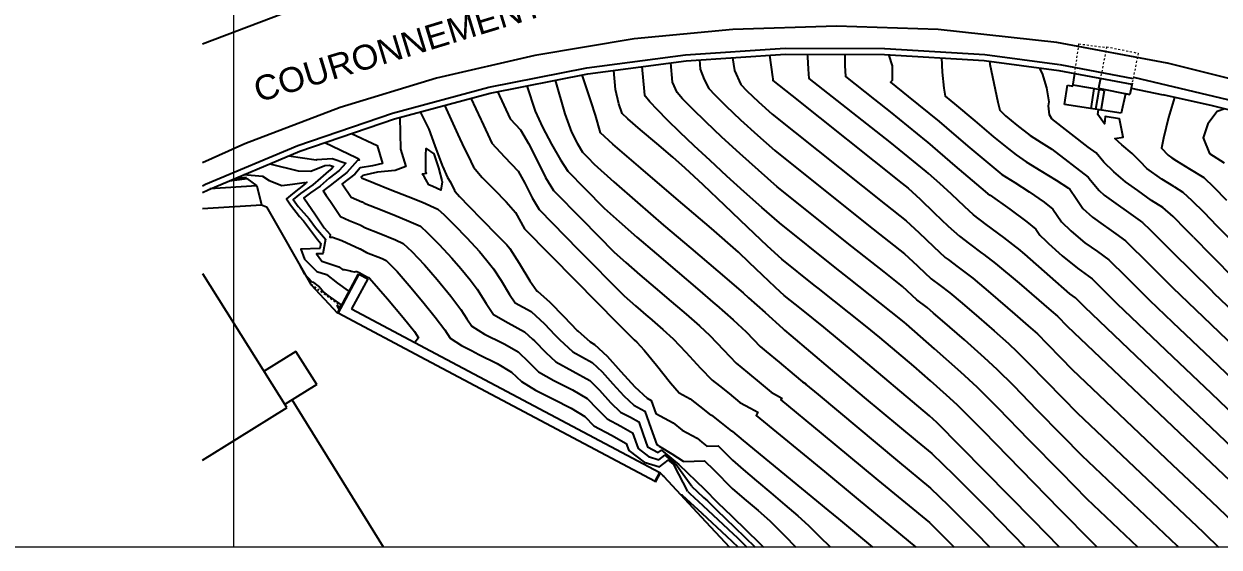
# Model space of a CAD drawing. Extents: x 62344 to 62624, y 108620 to 109406.
# Drawn here: x 62389.4 to 62449.8, y 108767.8 to 108794.2 of the extents above; entities that cross this region are included whole.
import ezdxf

# ---------------------------------------------------------------- set-up
doc = ezdxf.new("R2010")
doc.units = 0
doc.header["$LTSCALE"] = 0.039369
doc.header["$MEASUREMENT"] = 0
doc.linetypes.add('DOT', pattern=[0.55, 0.3, -0.25])
for name, color, linetype in [('Bâti', 7, 'Continuous'), ('coordinate', 2, 'Continuous'), ('Couronnement', 7, 'Continuous'), ('curve livello 1m', 2, 'Continuous'), ('curve livello 5m', 7, 'Continuous'), ('LIN018CO', 6, 'Continuous'), ('LIN025CO', 7, 'Continuous'), ('Per+Mod Surf', 7, 'Continuous'), ('Strade', 7, 'Continuous'), ('TalusHautBas', 7, 'Continuous'), ('TEXT035', 1, 'Continuous')]:
    doc.layers.add(name, color=color, linetype=linetype)
doc.styles.add('ARIAL', font='arial.ttf')

msp = doc.modelspace()

# ---------------------------------------------------------------- linework, layer by layer
at = {"layer": 'Bâti', "linetype": 'Continuous'}
for p, q in [((62442.40607, 108791.08613), (62442.49585, 108791.721)), ((62443.79472, 108791.47782), (62443.694, 108790.971)), ((62445.47141, 108791.53657), (62452.20832, 108789.92065)), ((62441.983, 108790.156), (62442.135, 108791.128)), ((62442.135, 108791.128), (62442.40607, 108791.08613)), ((62443.99245, 108790.85539), (62442.411, 108791.121)), ((62443.32719, 108789.94974), (62443.48031, 108790.94141)), ((62443.56869, 108789.91565), (62443.73614, 108790.89903)), ((62443.694, 108790.971), (62445.27911, 108790.64928)), ((62443.825, 108789.872), (62443.99245, 108790.85539)), ((62445.39708, 108791.23034), (62445.27911, 108790.64928)), ((62445.34, 108790.97299), (62446.968, 108790.64301)), ((62445.06481, 108790.69278), (62444.844, 108789.717)), ((62449.463, 108790.08), (62446.968, 108790.64301)), ((62444.844, 108789.717), (62441.983, 108790.156)), ((62452.702, 108789.27), (62449.463, 108790.08)), ((62401.169, 108786.052), (62398.80051, 108785.89307)), ((62399.78486, 108786.30608), (62400.65987, 108786.41042)), ((62400.05295, 108786.41856), (62400.6563, 108786.4905)), ((62398.435, 108784.90262), (62401.404, 108785.089)), ((62398.435, 108781.61785), (62402.678, 108774.871)), ((62405.24879, 108779.61816), (62406.30931, 108781.60666)), ((62406.3325, 108781.59428), (62405.52137, 108780.07603)), ((62406.77351, 108781.35867), (62405.96238, 108779.84042)), ((62406.3325, 108781.59428), (62406.77351, 108781.35867)), ((62405.52137, 108780.07603), (62405.288, 108779.636)), ((62405.288, 108779.636), (62405.24879, 108779.61816)), ((62405.288, 108779.636), (62409.71299, 108777.2892)), ((62403.135, 108777.684), (62401.54504, 108776.69636)), ((62404.211, 108776.03), (62403.135, 108777.684)), ((62409.71299, 108777.2892), (62421.3, 108771.144)), ((62404.211, 108776.03), (62402.5951, 108775.02625)), ((62407.56369, 108767.81839), (62402.95464, 108775.24959)), ((62400.15588, 108773.27491), (62402.699, 108774.861)), ((62398.435, 108772.20164), (62400.15588, 108773.27491)), ((62421.3, 108771.144), (62421.53337, 108771.58402)), ((62421.31425, 108771.09781), (62421.56361, 108771.56799)), ((62421.53337, 108771.58402), (62421.56361, 108771.56799)), ((62421.3, 108771.144), (62421.31425, 108771.09781))]:
    msp.add_line(p, q, dxfattribs=at)
at = {"layer": 'coordinate', "linetype": 'Continuous', "lineweight": 0}
msp.add_line((62399.99999, 108911.77057), (62399.99999, 108767.81839), dxfattribs=at)
at = {"layer": 'Couronnement', "linetype": 'Continuous'}
for p, q in [((62398.435, 108793.20799), (62403.639, 108795.17999)), ((62425.217, 108793.94501), (62420.232, 108793.46001)), ((62430.464, 108794.112), (62425.217, 108793.94501)), ((62435.588, 108793.937), (62430.464, 108794.112)), ((62441.599, 108793.283), (62435.588, 108793.937)), ((62420.232, 108793.46001), (62415.21, 108792.62199)), ((62447.17101, 108792.235), (62441.599, 108793.283)), ((62417.84369, 108791.99924), (62422.83832, 108792.65268)), ((62422.83832, 108792.65268), (62427.86845, 108792.99303)), ((62422.868, 108792.354), (62427.878, 108792.69299)), ((62427.86845, 108792.99303), (62432.88908, 108792.97501)), ((62427.878, 108792.69299), (62432.888, 108792.675)), ((62432.888, 108792.675), (62437.918, 108792.371)), ((62432.90607, 108792.97398), (62437.95354, 108792.66893)), ((62437.95354, 108792.66893), (62441.72333, 108792.17043)), ((62415.21, 108792.62199), (62410.252, 108791.474)), ((62417.892, 108791.703), (62422.868, 108792.354)), ((62437.918, 108792.371), (62441.68401, 108791.873)), ((62441.73914, 108792.16747), (62445.4464, 108791.47336)), ((62410.252, 108791.474), (62405.384, 108790.00301)), ((62412.88603, 108791.02538), (62417.84369, 108791.99924)), ((62412.954, 108790.733), (62417.892, 108791.703)), ((62441.68401, 108791.873), (62445.38681, 108791.17974)), ((62408.03235, 108789.71808), (62412.88603, 108791.02538)), ((62408.12, 108789.431), (62412.954, 108790.733)), ((62405.384, 108790.00301), (62400.566, 108788.175)), ((62403.23625, 108788.07954), (62408.03235, 108789.71808)), ((62403.343, 108787.799), (62408.12, 108789.431)), ((62400.566, 108788.175), (62398.435, 108787.20839)), ((62398.58038, 108786.12605), (62403.23625, 108788.07954)), ((62398.705, 108785.853), (62403.343, 108787.799)), ((62398.435, 108786.05414), (62398.58038, 108786.12605)), ((62398.435, 108785.71944), (62398.705, 108785.853))]:
    msp.add_line(p, q, dxfattribs=at)
at = {"layer": 'curve livello 1m'}
for p, q in [((62433.16505, 108789.77944), (62434.99384, 108788.30526)), ((62443.17484, 108787.99658), (62441.34605, 108789.42327)), ((62434.99384, 108786.76659), (62433.16505, 108788.25631)), ((62441.34605, 108787.89333), (62443.17484, 108786.48604)), ((62423.15613, 108770.87868), (62422.35578, 108771.97365))]:
    msp.add_line(p, q, dxfattribs=at)
at = {"layer": 'curve livello 1m', "flags": 128}
for points in [[(62427.07622, 108792.65039), (62427.21951, 108791.55683), (62427.23467, 108791.44115), (62427.23894, 108791.36632), (62428.20223, 108790.6105), (62433.7759, 108786.16526), (62434.07327, 108785.93051), (62434.67934, 108785.37851), (62435.40019, 108784.6908), (62436.10697, 108784.01733), (62436.67084, 108783.50807), (62437.18452, 108783.11364), (62437.80965, 108782.65182)], [(62433.16505, 108788.25631), (62429.07356, 108791.46663), (62429.04394, 108791.92874), (62429.01073, 108792.56649), (62429.01073, 108792.56649), (62428.99468, 108792.68898)], [(62430.87934, 108792.68222), (62430.8766, 108792.11989), (62430.90818, 108791.56694), (62432.38732, 108790.40636), (62433.16505, 108789.77944)], [(62433.09111, 108792.66273), (62433.1109, 108792.6182), (62433.26406, 108792.09789), (62433.26643, 108791.367), (62433.19494, 108791.27217), (62434.08207, 108790.55706), (62435.64727, 108789.29536), (62436.38386, 108788.66361), (62437.19052, 108787.97057), (62437.89967, 108787.37713), (62438.50209, 108786.87934), (62438.81705, 108786.62655), (62439.47197, 108786.20989), (62440.20014, 108785.75042), (62440.95016, 108785.2169), (62441.38674, 108784.87405), (62441.8196, 108784.22525), (62442.29662, 108783.77848), (62442.55886, 108783.55827)], [(62431.09869, 108781.37094), (62430.38556, 108781.93392), (62427.57647, 108784.17428), (62426.6912, 108784.94954), (62425.79796, 108785.74543), (62424.9171, 108786.54278), (62424.06892, 108787.32246), (62423.27373, 108788.06532), (62422.55187, 108788.75221), (62421.92364, 108789.36397), (62421.40936, 108789.88147), (62421.02936, 108790.28555), (62420.80394, 108790.55707), (62420.80394, 108790.55707), (62420.77225, 108790.62786), (62420.75666, 108790.80533), (62420.64614, 108792.06332)], [(62432.86035, 108781.70718), (62431.23314, 108782.99175), (62427.45642, 108786.00385), (62426.51108, 108786.83488), (62425.5669, 108787.68479), (62424.66802, 108788.51198), (62423.85858, 108789.27483), (62423.18275, 108789.93174), (62422.68467, 108790.44109), (62422.40849, 108790.76128), (62422.40849, 108790.76128), (62422.17497, 108791.28293), (62422.08982, 108792.2522)], [(62423.53716, 108792.39928), (62423.57769, 108791.938), (62423.76905, 108791.42125), (62424.01305, 108790.96549), (62424.31013, 108790.63397), (62424.87076, 108790.07984), (62425.61518, 108789.37825), (62426.46364, 108788.60439), (62427.33636, 108787.83342), (62432.08073, 108784.04959), (62433.89141, 108782.62017), (62434.52795, 108782.02546)], [(62438.1919, 108792.33478), (62438.20735, 108792.1804), (62438.61633, 108790.26935), (62438.70585, 108789.86349), (62438.99126, 108789.58155), (62439.56245, 108789.10957), (62440.24807, 108788.58914), (62440.7987, 108788.23864), (62441.34605, 108787.89333)], [(62429.33868, 108781.03502), (62427.69653, 108782.34471), (62426.97958, 108783.00038), (62425.96691, 108783.96101), (62424.8246, 108785.05382), (62423.71873, 108786.10605), (62422.81541, 108786.94493), (62422.81541, 108786.94493), (62422.19149, 108787.49122), (62421.37908, 108788.18561), (62420.56014, 108788.88265), (62419.91667, 108789.43686), (62419.63065, 108789.70277), (62419.63065, 108789.70277), (62419.45949, 108790.18131), (62419.28687, 108790.91377), (62419.28687, 108790.91377), (62419.20247, 108791.87445)], [(62441.34605, 108789.42327), (62441.21492, 108789.62529), (62441.17226, 108790.08122), (62441.20283, 108790.28652), (62441.09001, 108790.98695), (62440.87319, 108791.72229), (62440.87319, 108791.72229), (62440.70929, 108792.00189)], [(62414.8117, 108791.09792), (62415.23243, 108789.82028), (62415.61047, 108789.01641), (62416.06479, 108788.14775), (62416.51764, 108787.35657), (62416.89126, 108786.78514), (62417.74385, 108785.92171), (62418.72569, 108784.92737), (62419.47103, 108784.24935), (62420.36918, 108783.46401), (62421.36539, 108782.61021), (62422.40489, 108781.72681), (62423.4329, 108780.85268), (62424.33303, 108780.07963)], [(62416.24017, 108791.37852), (62416.73584, 108789.67977), (62417.07814, 108788.74881), (62417.35074, 108788.20105), (62417.62141, 108787.75479), (62417.90063, 108787.47201), (62418.22219, 108787.14636), (62419.21156, 108786.24636), (62420.40379, 108785.20388), (62421.72616, 108784.07053), (62423.106, 108782.8979), (62424.4706, 108781.73757), (62425.74727, 108780.64114), (62426.01982, 108780.40157)], [(62411.98501, 108790.47201), (62412.48807, 108789.38923), (62412.52166, 108789.3202), (62413.04461, 108788.20517), (62413.69145, 108787.50957), (62414.36947, 108786.78807), (62414.71965, 108786.17808), (62415.08787, 108785.43782), (62415.43097, 108784.84586), (62417.43027, 108782.8211), (62419.73269, 108780.48938), (62420.29998, 108779.98426), (62420.94581, 108779.43313)], [(62413.32587, 108790.80605), (62413.9735, 108789.42518), (62414.49052, 108788.87216), (62414.89855, 108788.18851), (62415.33209, 108787.32787), (62415.7625, 108786.47522), (62416.16112, 108785.8155), (62417.58706, 108784.37141), (62419.22919, 108782.70837), (62419.81136, 108782.1807), (62420.5209, 108781.56362), (62421.30284, 108780.89615), (62422.10218, 108780.21732), (62422.64104, 108779.75669)], [(62447.54132, 108790.51363), (62447.23873, 108789.49049), (62446.98362, 108788.46061), (62446.88179, 108787.94236), (62447.22308, 108787.59468), (62447.40526, 108787.46526), (62447.64474, 108787.31664)], [(62409.42168, 108789.7816), (62409.85362, 108788.91153), (62410.17194, 108788.07128), (62410.53377, 108787.08069), (62410.55714, 108787.03458), (62410.81011, 108786.47602), (62410.96018, 108786.23253), (62411.16502, 108785.81164), (62411.18683, 108785.76515), (62411.41856, 108785.5108), (62411.87752, 108785.02637), (62412.54258, 108784.34878), (62413.31865, 108783.56649), (62413.80189, 108783.06921), (62413.9474, 108782.89212), (62414.43197, 108782.14252), (62414.97209, 108781.25994), (62415.3267, 108780.74179), (62415.35289, 108780.72729), (62415.97821, 108780.17233), (62416.68117, 108779.44826), (62417.36038, 108778.7488)], [(62447.55931, 108785.97354), (62447.49461, 108786.01427), (62446.89208, 108786.38823), (62446.89208, 108786.38823), (62446.14239, 108786.92079), (62445.79473, 108787.27284), (62445.40136, 108787.67569), (62445.40136, 108787.67569), (62444.877, 108788.11873), (62444.5177, 108788.43237), (62444.5177, 108788.43237), (62444.93796, 108788.49978), (62444.74965, 108789.43149), (62444.03911, 108789.54602), (62444.00119, 108789.17098), (62443.66521, 108789.65145), (62443.7011, 108789.89169), (62443.70121, 108789.89235)], [(62408.39932, 108789.50623), (62408.43225, 108787.90026), (62408.70264, 108787.01596), (62408.16544, 108786.82604), (62407.2686, 108786.74549), (62406.52903, 108786.57593), (62406.50392, 108786.54782), (62406.44732, 108786.50447), (62406.48872, 108786.44364), (62406.53653, 108786.42311), (62406.53708, 108786.42282), (62406.54744, 108786.41721), (62407.0777, 108786.19618), (62407.9122, 108785.86793), (62408.81095, 108785.51556), (62409.53396, 108785.2222), (62410.3122, 108784.87109), (62410.6285, 108784.59275), (62411.15024, 108784.07658), (62411.77881, 108783.42284), (62412.41563, 108782.73183), (62412.79773, 108782.28356), (62413.12677, 108781.86631), (62413.51415, 108781.26704), (62413.94595, 108780.56147), (62414.22944, 108780.14724), (62415.02613, 108779.70618), (62415.70692, 108779.0803), (62416.23197, 108778.53343)], [(62405.96105, 108788.69342), (62407.25049, 108788.07646), (62407.52428, 108787.18105), (62407.01953, 108787.06097), (62406.39668, 108786.95277), (62406.11529, 108786.63785), (62405.4811, 108786.15211), (62405.94498, 108785.47049), (62406.48074, 108785.24041), (62406.48684, 108785.23715), (62406.60299, 108785.17433), (62407.19622, 108784.93096), (62408.09017, 108784.58096), (62408.85572, 108784.27293), (62409.44274, 108784.00809), (62409.79897, 108783.68455), (62410.3866, 108783.08691), (62411.02936, 108782.39444), (62411.47365, 108781.88049), (62411.94654, 108781.30495), (62412.30614, 108780.84049), (62412.76294, 108780.11862), (62413.13218, 108779.5527), (62413.86588, 108779.13854), (62414.69936, 108778.68507), (62415.09943, 108778.31727)], [(62404.61022, 108788.23193), (62406.18575, 108787.47808), (62406.32611, 108787.41093), (62406.34592, 108787.34613), (62406.26432, 108787.32961), (62405.72666, 108786.72787), (62405.34031, 108786.42998), (62404.86968, 108786.0715), (62404.74242, 108785.96116), (62404.51488, 108785.79975), (62404.67584, 108785.56323), (62404.88827, 108785.25109), (62405.40125, 108784.49733), (62405.84022, 108784.30522), (62406.42494, 108784.05771), (62406.43661, 108784.05148), (62406.65853, 108783.93145), (62407.35265, 108783.65208), (62408.17747, 108783.32366), (62408.57329, 108783.14509), (62408.99951, 108782.741), (62409.64309, 108782.05706), (62410.28422, 108781.31541), (62410.96659, 108780.4849), (62411.48551, 108779.81468), (62411.78934, 108779.33456), (62412.03492, 108778.95815), (62412.67322, 108778.56844), (62413.60198, 108778.10579), (62413.69924, 108778.05003)], [(62434.99384, 108788.30526), (62435.05721, 108788.25417), (62436.44423, 108787.06459), (62437.96316, 108785.7596), (62438.10154, 108785.64525), (62438.21921, 108785.57071), (62439.2182, 108784.86825), (62440.07425, 108784.236), (62440.53055, 108783.86365), (62440.7389, 108783.55137), (62441.03224, 108783.26689)], [(62447.46526, 108784.49472), (62446.94604, 108784.95693), (62446.94604, 108784.95693), (62446.3789, 108785.31119), (62445.67709, 108785.80974), (62445.06169, 108786.24691), (62444.47079, 108786.75694), (62443.9586, 108787.24609), (62443.9586, 108787.24609), (62443.58014, 108787.71286), (62443.17484, 108787.99658)], [(62447.64474, 108787.31664), (62448.29568, 108786.91264), (62449.01019, 108786.46277), (62449.51696, 108785.98348), (62450.16691, 108785.31659)], [(62400.5154, 108786.6126), (62401.46041, 108786.52884), (62401.79449, 108786.31202), (62402.43999, 108786.06138), (62402.97102, 108786.12809), (62403.5641, 108786.21204), (62403.63117, 108786.20244), (62403.69907, 108786.23013), (62403.6355, 108786.17501), (62403.61025, 108786.15709), (62402.96904, 108785.65008), (62402.67363, 108785.38697), (62402.87607, 108785.08942), (62403.33032, 108784.50822), (62403.53642, 108784.27447), (62403.88161, 108783.81118), (62404.23328, 108783.33849), (62404.40845, 108783.13651), (62404.35768, 108782.8795), (62403.39957, 108782.84953), (62403.57865, 108782.34989), (62404.206, 108781.72265), (62404.68597, 108781.56609), (62405.24822, 108781.14245), (62405.78197, 108780.74838), (62405.78197, 108780.74838), (62405.84271, 108780.73628)], [(62401.82902, 108787.16376), (62403.25176, 108786.8105), (62403.89693, 108786.78414), (62404.6138, 108787.07642), (62404.84075, 108787.08901), (62405.04999, 108787.0205), (62404.9494, 108786.90792), (62404.79979, 108786.79333), (62404.38529, 108786.433), (62404.00448, 108786.10372), (62403.37813, 108785.65944), (62403.00438, 108785.35213), (62403.26643, 108785.00148), (62403.81745, 108784.37652), (62404.14205, 108783.94053), (62404.64526, 108783.36031), (62404.49939, 108782.62202), (62404.19306, 108782.61244), (62404.4509, 108782.25214), (62405.32268, 108781.96779), (62405.50442, 108781.83219), (62405.51829, 108781.82943), (62405.55491, 108781.82258), (62405.57989, 108781.81791), (62405.9016, 108781.75405), (62405.90491, 108781.75346), (62405.90879, 108781.7527), (62405.9341, 108781.74813), (62406.09664, 108781.71534), (62406.10653, 108781.71569), (62406.17659, 108781.71814), (62406.21006, 108781.71931), (62406.22081, 108781.73206), (62406.31335, 108781.69231), (62406.33613, 108781.68015), (62406.76962, 108781.44568), (62406.82099, 108781.42512), (62406.83438, 108781.41909), (62406.87056, 108781.38229), (62407.77935, 108780.3493), (62408.57201, 108779.40893), (62409.13254, 108778.70236), (62409.34496, 108778.37074), (62409.34496, 108778.37074), (62409.15858, 108778.14672)], [(62439.51496, 108782.9773), (62438.90522, 108783.44018), (62438.02335, 108784.09168), (62437.38618, 108784.58092), (62437.38618, 108784.58092), (62436.9291, 108785.00036), (62436.26147, 108785.63185), (62435.68302, 108786.16925), (62435.68302, 108786.16925), (62435.1109, 108786.66737), (62434.99384, 108786.76659)], [(62443.17484, 108786.48604), (62443.3005, 108786.33247), (62443.72415, 108785.80567), (62443.98099, 108785.57302), (62445.806, 108784.27657), (62445.86571, 108784.23415), (62445.91397, 108784.20401), (62445.91855, 108784.19951)], [(62450.32979, 108783.37392), (62449.69224, 108784.01847), (62449.03474, 108784.69511), (62448.43685, 108785.29514), (62447.97811, 108785.70985), (62447.97811, 108785.70985), (62447.55931, 108785.97354)], [(62445.91855, 108784.19951), (62446.30062, 108783.82406), (62447.4425, 108782.69777)], [(62448.4963, 108783.46201), (62448.13282, 108783.83451), (62447.46526, 108784.49472)], [(62447.4425, 108775.70295), (62443.01323, 108779.92209), (62443.01323, 108779.92209), (62442.53304, 108780.39572), (62442.25184, 108780.59883), (62441.26272, 108781.4656), (62439.97754, 108782.59693), (62439.65288, 108782.8726), (62439.51496, 108782.9773)], [(62441.03224, 108783.26689), (62441.1676, 108783.13562), (62441.86834, 108782.51998), (62442.63089, 108781.88915), (62443.37383, 108781.35253), (62443.9143, 108780.82106), (62444.64249, 108780.1012), (62447.4425, 108777.43402)], [(62442.55886, 108783.55827), (62443.00994, 108783.17947), (62443.63948, 108782.72666), (62444.21461, 108782.30934), (62445.09099, 108781.44757), (62446.27174, 108780.28031), (62447.4425, 108779.16509)], [(62448.4963, 108783.46201), (62449.38273, 108782.55236)], [(62437.80965, 108782.65182), (62437.89549, 108782.5884), (62438.49826, 108782.13081), (62439.67987, 108781.14236), (62441.30569, 108779.74702), (62441.62408, 108779.46391), (62442.11995, 108778.96032), (62447.4425, 108773.91395)], [(62447.4425, 108782.69777), (62449.38273, 108780.78404)], [(62465.35404, 108767.81839), (62465.10621, 108768.07286), (62465.10621, 108768.07286), (62464.59003, 108768.52711), (62463.95167, 108769.13476), (62460.8052, 108772.06416), (62459.61265, 108773.12454), (62458.21635, 108774.35288), (62457.25185, 108775.21585), (62457.25185, 108775.21585), (62456.89952, 108775.56357), (62456.52796, 108775.93106), (62456.52796, 108775.93106), (62451.81509, 108780.22704), (62451.12927, 108780.85917), (62451.09676, 108780.90146), (62450.99607, 108780.97704), (62450.38035, 108781.54758), (62449.65489, 108782.27278), (62449.38273, 108782.55236)], [(62405.46323, 108780.0287), (62404.78184, 108780.52185), (62404.53919, 108780.70059), (62404.49566, 108780.7495), (62404.37612, 108780.88378), (62404.30452, 108780.96421), (62404.27836, 108780.99346), (62404.04926, 108781.16439), (62403.9611, 108781.19315), (62403.60025, 108781.58728), (62403.33668, 108782.0657)], [(62434.52795, 108782.02546), (62434.58039, 108781.97648), (62435.24015, 108781.36236), (62435.68856, 108781.02326), (62436.189, 108780.64725), (62436.80254, 108780.13402), (62437.64671, 108779.40951), (62438.42282, 108778.72926), (62439.14396, 108778.08803), (62439.59377, 108777.67818), (62440.18474, 108777.08899), (62441.02126, 108776.2316), (62441.90211, 108775.32761), (62442.6261, 108774.5986), (62447.4425, 108770.03212)], [(62445.68311, 108767.81839), (62443.13225, 108770.23688), (62441.80267, 108771.57568), (62440.185, 108773.23584), (62438.64876, 108774.81042), (62437.56346, 108775.89245), (62437.56346, 108775.89245), (62436.73739, 108776.64513), (62435.41305, 108777.82274), (62433.98773, 108779.072), (62433.98773, 108779.072), (62433.87975, 108779.16369), (62433.80946, 108779.21666), (62433.70955, 108779.30984), (62431.09869, 108781.37094)], [(62447.72894, 108767.81839), (62447.66596, 108767.87935), (62442.87917, 108772.41774), (62441.85239, 108773.45165), (62440.60313, 108774.73372), (62439.41675, 108775.9497), (62438.57862, 108776.78531), (62438.57862, 108776.78531), (62437.94068, 108777.36658), (62436.91794, 108778.276), (62435.81722, 108779.24076), (62435.81722, 108779.24076), (62435.36387, 108779.62984), (62435.03438, 108779.90547), (62435.03438, 108779.90547), (62434.5248, 108780.28951), (62433.80048, 108780.96501), (62432.86035, 108781.70718)], [(62443.63596, 108767.81839), (62443.38532, 108768.05602), (62441.75294, 108769.69972), (62439.76687, 108771.73797), (62437.88077, 108773.67113), (62436.54831, 108774.99959), (62436.54831, 108774.99959), (62436.01399, 108775.48759), (62435.20436, 108776.20751), (62434.36231, 108776.94338), (62434.36231, 108776.94338), (62432.64477, 108778.38626), (62431.92805, 108778.98926), (62429.53797, 108780.87608), (62429.33868, 108781.03502)], [(62449.38273, 108780.78404), (62449.53025, 108780.63854), (62451.19079, 108779.05678), (62452.70815, 108777.67003), (62454.48803, 108776.05934), (62455.77848, 108774.87491), (62456.40726, 108774.25734), (62457.13748, 108773.52668), (62457.72039, 108772.95629), (62458.25909, 108772.47429), (62459.03897, 108771.78822), (62459.70505, 108771.19596), (62461.46246, 108769.55979), (62463.29189, 108767.81839)], [(62405.3425, 108779.79825), (62405.23405, 108780.01244), (62405.395, 108779.89912)], [(62424.33303, 108780.07963), (62424.39467, 108780.02669), (62425.23543, 108779.2877), (62425.90042, 108778.67459), (62426.26085, 108778.29121), (62426.59692, 108777.93631), (62426.90171, 108777.69526), (62427.55936, 108777.14518), (62428.31578, 108776.50512), (62428.74411, 108776.15257), (62428.91119, 108776.06192), (62428.89392, 108776.03362), (62429.5272, 108775.51437), (62433.53856, 108772.16972), (62435.21248, 108770.79464), (62436.10459, 108769.93549), (62437.46717, 108768.57243), (62438.20662, 108767.81839)], [(62426.01982, 108780.40157), (62426.86331, 108779.6602), (62427.74602, 108778.84634), (62427.80759, 108778.78107), (62427.83454, 108778.75976), (62428.15358, 108778.49262), (62430.14421, 108776.81783), (62431.86385, 108775.37318), (62434.53378, 108773.147), (62435.27359, 108772.53927), (62436.38963, 108771.46447), (62438.09422, 108769.75929), (62439.99754, 108767.81839)], [(62420.94581, 108779.43313), (62421.00265, 108779.38462), (62421.68948, 108778.79779), (62422.20922, 108778.33108), (62422.85429, 108777.65642), (62423.59163, 108776.84996), (62424.17557, 108776.24678), (62424.5505, 108775.94901), (62425.03604, 108775.56625), (62425.57494, 108775.11501), (62426.10582, 108774.83617), (62426.48767, 108774.61983), (62426.39336, 108774.46519), (62429.85287, 108771.62864), (62431.5481, 108770.21516), (62434.46575, 108767.81839)], [(62422.64104, 108779.75669), (62422.86395, 108779.56614), (62423.53315, 108778.98163), (62424.05482, 108778.50283), (62424.74381, 108777.76996), (62425.38625, 108777.09155), (62425.96887, 108776.63075), (62426.64756, 108776.06047), (62427.15953, 108775.63379), (62427.69943, 108775.34088), (62427.64364, 108775.2494), (62429.69004, 108773.57151), (62432.54333, 108771.19244), (62435.15136, 108769.05001), (62435.81956, 108768.40651), (62436.40747, 108767.81839)], [(62417.36038, 108778.7488), (62417.38343, 108778.72506), (62418.00665, 108778.17273), (62418.23444, 108778.04761), (62418.86523, 108777.45799), (62419.56396, 108776.68473), (62420.26198, 108775.91245), (62420.89064, 108775.32578), (62421.09046, 108775.21705), (62421.32638, 108774.5533), (62422.20474, 108774.08242), (62422.66145, 108773.72588), (62423.41879, 108773.30609), (62423.6599, 108773.11388), (62423.91488, 108772.91061), (62424.48532, 108772.92958), (62424.72155, 108772.69307), (62425.20299, 108772.21104), (62425.74747, 108771.7257), (62426.41127, 108771.1592), (62427.1337, 108770.55296), (62427.85401, 108769.94839), (62428.5115, 108769.38691), (62429.04546, 108768.90993), (62429.62871, 108768.32131), (62430.10445, 108767.85599), (62430.14391, 108767.81839)], [(62447.4425, 108779.16509), (62449.38273, 108777.31692)], [(62415.09943, 108778.31727), (62415.20607, 108778.21923), (62415.76708, 108777.6349), (62416.27232, 108777.17091), (62417.14038, 108776.69568), (62417.9889, 108776.22804), (62418.49292, 108775.73777), (62419.0439, 108775.12022), (62419.54644, 108774.63201), (62420.04555, 108774.36772), (62420.46375, 108774.13285), (62420.68609, 108773.50686), (62420.90838, 108772.88192), (62421.45652, 108772.58751), (62421.61408, 108772.70836), (62422.33262, 108772.1142), (62422.39741, 108772.07359), (62422.49014, 108771.98344)], [(62416.23197, 108778.53343), (62416.46067, 108778.29522), (62417.13949, 108777.67182), (62417.63111, 108777.40267), (62418.11167, 108777.13783), (62418.61201, 108776.67014), (62419.16623, 108776.0568), (62419.71989, 108775.44424), (62420.21854, 108774.97889), (62420.77711, 108774.67495), (62421.07891, 108773.82521), (62421.38066, 108772.97688), (62421.42868, 108772.95109), (62421.44248, 108772.96168), (62421.50542, 108772.90964), (62422.13416, 108772.51791), (62422.70756, 108772.15603), (62422.71534, 108772.14847), (62422.72326, 108772.14077), (62423.2606, 108772.15895), (62423.79599, 108772.17645), (62424.25586, 108771.71602), (62425.19308, 108770.77765), (62425.79112, 108770.25705), (62426.5052, 108769.65776), (62427.0949, 108769.14378), (62427.83906, 108768.39469), (62428.40893, 108767.81839)], [(62413.69924, 108778.05003), (62414.37259, 108777.66396), (62414.88942, 108777.1663), (62415.40516, 108776.67), (62416.17823, 108776.22307), (62417.11795, 108775.75551), (62417.86613, 108775.31825), (62418.37078, 108774.80094), (62418.87435, 108774.28512), (62419.56865, 108773.91748), (62420.1504, 108773.59076), (62420.4361, 108772.78695), (62420.95881, 108772.38386), (62421.48436, 108772.22393), (62421.78568, 108772.45504), (62422.28358, 108772.04333), (62422.35578, 108771.97365)], [(62447.4425, 108777.43402), (62449.38273, 108775.58585)], [(62449.38273, 108777.31692), (62451.59386, 108775.21069), (62452.48213, 108774.39888), (62453.52409, 108773.45597), (62454.27953, 108772.76259), (62454.97588, 108772.07963), (62455.83828, 108771.21537), (62456.61224, 108770.44206), (62457.04329, 108770.03197), (62457.70757, 108769.61962), (62458.16379, 108769.01831), (62458.6823, 108768.31738), (62459.0724, 108767.92146), (62459.17937, 108767.81839)], [(62447.4425, 108775.70295), (62449.38273, 108773.85478)], [(62449.38273, 108775.58585), (62451.79539, 108773.28765), (62452.36912, 108772.7633), (62453.04211, 108772.15428), (62453.53005, 108771.70644), (62454.16169, 108771.08357), (62454.88659, 108770.35673), (62455.31514, 108769.94275), (62456.13909, 108769.43707), (62456.88342, 108768.96923), (62457.34022, 108768.41856), (62457.76865, 108767.81839)], [(62447.4425, 108773.91395), (62449.38273, 108772.07441)], [(62456.09324, 108767.81839), (62455.80074, 108768.09318), (62455.80074, 108768.09318), (62454.94517, 108768.88136), (62454.46549, 108769.3082), (62454.46549, 108769.3082), (62454.01739, 108769.58529), (62453.587, 108769.85352), (62453.587, 108769.85352), (62453.23539, 108770.19882), (62452.78057, 108770.65028), (62452.78057, 108770.65028), (62452.41055, 108770.988), (62451.99693, 108771.3646), (62451.99693, 108771.3646), (62449.38273, 108773.85478)], [(62422.49014, 108771.98344), (62423.79016, 108770.73897), (62424.45456, 108770.07376), (62425.17747, 108769.37017), (62425.18587, 108769.36227), (62426.59168, 108767.99403), (62426.77228, 108767.81839)], [(62449.38273, 108772.07441), (62451.9138, 108769.67468), (62452.16657, 108769.43003), (62452.91343, 108768.74664), (62453.85666, 108767.89476), (62453.94028, 108767.81839)], [(62423.71907, 108769.47161), (62423.67276, 108769.51309), (62422.67504, 108770.42727), (62422.6465, 108770.45507), (62422.64181, 108770.48031)], [(62423.15613, 108770.87868), (62423.41729, 108770.62425), (62423.74574, 108770.3233), (62423.93378, 108770.15486), (62424.37079, 108769.73014), (62424.42059, 108769.68161)], [(62424.42059, 108769.68161), (62425.31071, 108768.82842), (62426.34848, 108767.81839)], [(62447.4425, 108770.03212), (62448.97759, 108768.5767)], [(62425.49913, 108767.81839), (62424.92622, 108768.35763), (62423.69592, 108769.49235)], [(62448.97759, 108768.5767), (62449.0819, 108768.47779), (62449.7632, 108767.81839)]]:
    msp.add_lwpolyline(points, dxfattribs=at)
msp.add_lwpolyline([(62410.52851, 108786.25703), (62410.47068, 108785.83127), (62410.068, 108786.01293), (62409.86631, 108786.09364), (62409.70291, 108786.37628), (62409.62248, 108786.5154), (62409.58257, 108786.58442), (62409.54288, 108786.65309), (62409.7368, 108786.69235), (62409.71585, 108786.76088), (62409.71382, 108786.86008), (62409.71366, 108787.59816), (62409.72176, 108787.93597), (62409.72176, 108787.93597), (62410.1096, 108787.66849), (62410.36267, 108786.91033), (62410.36109, 108786.90552), (62410.36427, 108786.9032), (62410.36607, 108786.89514), (62410.51565, 108786.31703)], close=True, dxfattribs=at)
at = {"layer": 'curve livello 5m'}
msp.add_line((62422.94591, 108770.62343), (62422.25131, 108771.94897), dxfattribs=at)
at = {"layer": 'curve livello 5m', "flags": 128}
for points in [[(62425.20897, 108792.5124), (62425.3033, 108791.87177), (62425.6176, 108791.1697), (62425.92859, 108790.84217), (62426.5207, 108790.28413), (62427.2163, 108789.66299), (62427.2163, 108789.66299), (62432.92831, 108785.10743), (62433.98234, 108784.27534), (62434.62039, 108783.68773), (62435.35544, 108782.98435), (62435.95549, 108782.43521), (62435.95549, 108782.43521), (62436.10044, 108782.32559)], [(62435.75975, 108792.50144), (62435.79945, 108791.78968), (62435.8755, 108790.9761), (62435.95039, 108790.56783), (62435.95039, 108790.56783), (62436.23732, 108790.33654), (62436.41788, 108790.18154), (62437.442, 108789.32324), (62438.39982, 108788.52776), (62439.14534, 108787.91575), (62439.53256, 108787.60784), (62439.53256, 108787.60784), (62440.04949, 108787.26719), (62440.78668, 108786.80997), (62441.55894, 108786.33226), (62442.18107, 108785.93012), (62442.18107, 108785.93012), (62442.24292, 108785.88444), (62442.56461, 108785.406), (62442.9003, 108784.89914), (62442.9003, 108784.89914), (62443.38899, 108784.46979), (62443.93271, 108784.07191), (62444.21523, 108783.87441)], [(62427.61031, 108780.70514), (62427.36633, 108780.92986), (62426.72759, 108781.53866), (62426.0543, 108782.18143), (62425.5004, 108782.69803), (62424.13636, 108783.89235), (62422.3602, 108785.41048), (62420.5698, 108786.93439), (62419.16301, 108788.14603), (62418.53769, 108788.72738), (62418.28538, 108789.61616), (62418.07172, 108790.28237), (62417.61031, 108791.64767)], [(62410.66082, 108790.11535), (62411.33007, 108788.63498), (62411.43536, 108788.42727), (62411.67149, 108787.91902), (62411.84334, 108787.56592), (62412.11572, 108786.98516), (62412.55038, 108786.47283), (62413.15696, 108785.86542), (62413.7761, 108785.24759), (62414.24842, 108784.70397), (62414.24842, 108784.70397), (62414.70082, 108783.87621), (62417.27348, 108781.2708), (62419.38265, 108779.13478)], [(62450.07399, 108789.92721), (62449.69742, 108789.79591), (62449.22304, 108789.16904), (62448.98339, 108788.47462), (62448.98339, 108788.47462), (62449.29927, 108787.67979), (62450.04226, 108787.21569)], [(62402.78157, 108787.56343), (62404.16268, 108787.36583), (62404.20907, 108787.38474), (62404.97254, 108787.4271), (62405.67643, 108787.19662), (62405.33803, 108786.81789), (62404.83474, 108786.43242), (62404.37345, 108786.03244), (62403.88863, 108785.69367), (62403.54865, 108785.44739), (62403.54865, 108785.44739), (62404.1321, 108784.59007), (62404.57856, 108783.93406), (62404.88206, 108783.5841), (62404.85708, 108783.45764), (62404.95076, 108783.46092), (62404.97887, 108783.46191), (62404.99028, 108783.46231), (62404.99547, 108783.46249), (62404.99795, 108783.46257), (62404.99874, 108783.46352), (62405.46372, 108783.28829), (62406.36915, 108782.87501), (62406.36915, 108782.87501), (62406.38637, 108782.86581), (62406.71407, 108782.68856), (62407.49923, 108782.37439), (62407.70383, 108782.28209), (62408.25683, 108781.71967), (62408.86979, 108781.01628), (62409.5507, 108780.20176), (62410.18669, 108779.41349), (62410.66488, 108778.78887), (62410.66488, 108778.78887), (62410.93767, 108778.3636), (62411.51467, 108777.98894), (62412.02334, 108777.73016)], [(62444.21523, 108783.87441), (62444.57858, 108783.62041), (62445.05539, 108783.26616), (62445.05539, 108783.26616), (62446.26768, 108782.07408), (62447.4425, 108780.91268)], [(62436.10044, 108782.32559), (62436.6115, 108781.93911), (62437.34363, 108781.38903), (62437.34363, 108781.38903), (62438.2412, 108780.63819), (62439.4762, 108779.57827), (62439.4762, 108779.57827), (62440.14934, 108778.98617), (62440.60893, 108778.57104), (62440.60893, 108778.57104), (62441.10486, 108778.07298), (62441.78538, 108777.37392), (62442.37302, 108776.77946), (62442.37302, 108776.77946), (62447.4425, 108771.97304)], [(62441.73136, 108767.81839), (62440.38958, 108769.17461), (62435.53316, 108774.10672), (62435.15674, 108774.44143), (62431.39449, 108777.60205), (62429.82453, 108778.92291), (62428.69039, 108779.81825), (62427.81659, 108780.51514), (62427.61031, 108780.70514)], [(62447.4425, 108780.91268), (62449.38273, 108779.04799)], [(62419.38265, 108779.13478), (62420.23619, 108778.27038), (62420.36362, 108778.15932), (62420.74453, 108777.75557), (62421.36774, 108776.99373), (62422.07569, 108776.10131), (62422.50454, 108775.59636), (62422.50454, 108775.59636), (62423.06618, 108775.29527), (62423.54349, 108774.92314), (62424.0281, 108774.54434), (62424.0281, 108774.54434), (62424.13988, 108774.48238), (62424.62803, 108774.09323), (62425.14425, 108773.68171), (62425.17465, 108773.68272), (62425.18724, 108773.67011), (62425.2129, 108773.64442), (62425.74139, 108773.19039), (62430.0157, 108769.68577), (62430.55288, 108769.23788), (62432.28086, 108767.81839)], [(62449.38273, 108779.04799), (62451.39232, 108777.13373), (62451.39232, 108777.13373), (62452.59514, 108776.03445), (62454.00606, 108774.75766), (62455.029, 108773.81875), (62455.029, 108773.81875), (62455.76508, 108773.09969), (62456.65095, 108772.21456), (62457.51582, 108771.35101), (62458.18893, 108770.69672), (62458.18893, 108770.69672), (62458.6049, 108770.32776), (62458.97325, 108769.98483), (62461.24921, 108767.81839)], [(62412.02334, 108777.73016), (62412.39279, 108777.54221), (62413.32039, 108777.07598), (62414.04583, 108776.64285), (62414.04583, 108776.64285), (62414.53799, 108776.16908), (62415.25461, 108775.73761), (62416.15892, 108775.28169), (62417.05411, 108774.82932), (62417.74336, 108774.40846), (62418.20225, 108773.93823), (62419.09174, 108773.46724), (62419.83704, 108773.04866), (62419.96382, 108772.69199), (62420.73591, 108772.09658), (62421.51221, 108771.86035), (62421.95728, 108772.20173), (62422.18161, 108772.01623), (62422.25131, 108771.94897)], [(62447.4425, 108771.97304), (62449.38273, 108770.13349)], [(62422.94591, 108770.62343), (62423.04616, 108770.52576), (62423.70925, 108769.9182), (62424.98828, 108768.71556)], [(62449.38273, 108770.13349), (62450.49785, 108769.07623), (62451.79745, 108767.81839)], [(62424.98828, 108768.71556), (62425.01137, 108768.69383), (62425.43555, 108768.29457), (62425.92481, 108767.81839)]]:
    msp.add_lwpolyline(points, dxfattribs=at)
at = {"layer": 'LIN018CO', "lineweight": 0}
msp.add_lwpolyline([(62480.2144, 108767.81839), (62343.81004, 108767.81839), (62343.81004, 108911.77057), (62480.2144, 108911.77057)], close=True, dxfattribs=at)
at = {"layer": 'LIN025CO', "linetype": 'DOT', "lineweight": 0, "ltscale": 2}
for p, q in [((62442.49585, 108791.721), (62442.707, 108793.214)), ((62442.707, 108793.214), (62444.097, 108793.028)), ((62444.11052, 108793.06697), (62443.79472, 108791.47782)), ((62444.11052, 108793.06697), (62445.70411, 108792.74328)), ((62445.70411, 108792.74328), (62445.39708, 108791.23034))]:
    msp.add_line(p, q, dxfattribs=at)
at = {"layer": 'Per+Mod Surf', "linetype": 'Continuous'}
for p, q in [((62441.983, 108790.156), (62442.135, 108791.128)), ((62442.135, 108791.128), (62442.40607, 108791.08613)), ((62445.35254, 108790.96188), (62445.27911, 108790.64928)), ((62445.06481, 108790.69278), (62444.844, 108789.717)), ((62445.27911, 108790.64928), (62445.06481, 108790.69278)), ((62444.844, 108789.717), (62441.983, 108790.156)), ((62400.65987, 108786.41042), (62401.169, 108786.052)), ((62401.169, 108786.052), (62401.404, 108785.089)), ((62401.404, 108785.089), (62401.655, 108784.995)), ((62401.655, 108784.995), (62403.906, 108781.07401)), ((62406.77351, 108781.35867), (62405.96238, 108779.84042)), ((62406.30931, 108781.60666), (62406.3325, 108781.59428)), ((62406.3325, 108781.59428), (62406.77351, 108781.35867)), ((62403.906, 108781.07401), (62405.24879, 108779.61816)), ((62405.96238, 108779.84042), (62410.49302, 108777.43808)), ((62410.49302, 108777.43808), (62421.53337, 108771.58402)), ((62421.53337, 108771.58402), (62421.73213, 108771.37168)), ((62421.73213, 108771.37168), (62423.62288, 108769.3518)), ((62423.62288, 108769.3518), (62425.05826, 108767.81839))]:
    msp.add_line(p, q, dxfattribs=at)
at = {"layer": 'Strade', "linetype": 'Continuous', "flags": 128}
msp.add_lwpolyline([(62468.03953, 108785.86685), (62462.179, 108788.056), (62454.459, 108790.427), (62447.181, 108792.23801)], dxfattribs=at)
at = {"layer": 'TalusHautBas', "linetype": 'DOT'}
for p, q in [((62403.906, 108781.07401), (62405.43622, 108779.97833)), ((62421.53337, 108771.58402), (62421.73213, 108771.37168))]:
    msp.add_line(p, q, dxfattribs=at)

# ---------------------------------------------------------------- texts
at = {"layer": 'TEXT035', "style": 'ARIAL'}
msp.add_text('COURONNEMENT', height=1.25, rotation=16.9312729, dxfattribs=at).set_placement((62401.25109, 108790.25074))

doc.saveas('drawing.dxf')
